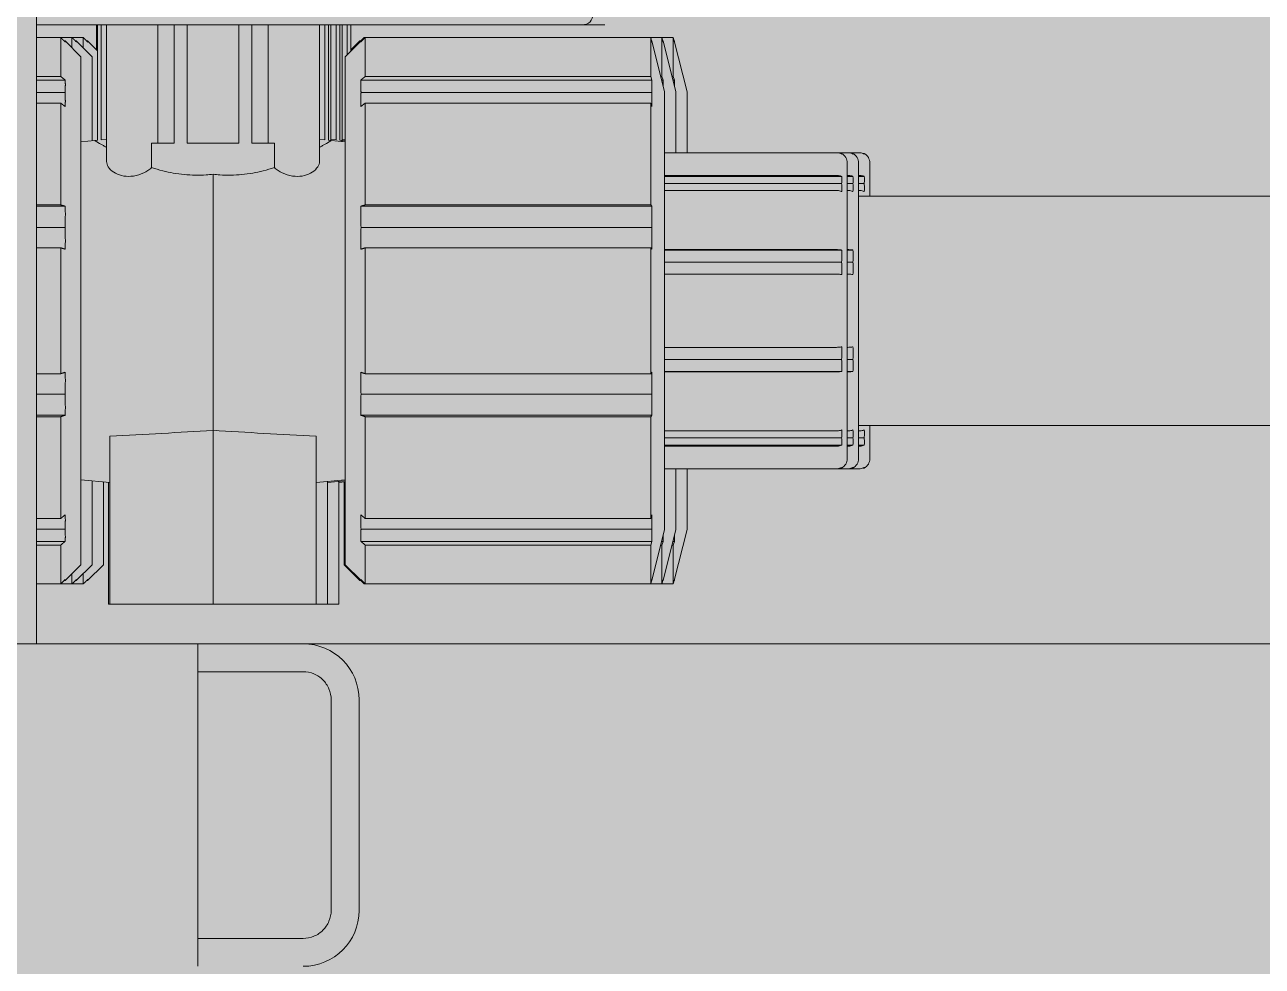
# Model space of a CAD drawing. Header units: centimetres. Extents: x 405564 to 502064, y 46284 to 60634.
# Drawn here: x 484836.31 to 484847.82, y 56693.11 to 56701.87 of the extents above; entities that cross this region are included whole.
import ezdxf

# ---------------------------------------------------------------- set-up
doc = ezdxf.new("R2010")
doc.units = ezdxf.units.CM
doc.layers.get('0').update_dxf_attribs({"color": 8, "lineweight": 9})
doc.layers.add('0-KRCN-MİMARİ-220526', color=8, linetype='Continuous', lineweight=9)
doc.layers.add('Visible (ISO)', color=8, linetype='Continuous', lineweight=18)
doc.layers.add('AS_NOT_MIMARI', color=8, linetype='Continuous')

# ---------------------------------------------------------------- blocks, each defined once
blk = doc.blocks.new('A$Cdfb98813')
h = blk.add_hatch()
h.set_pattern_fill('ANGLE', color=256, scale=0.3)
h.set_pattern_definition([(0, (182.2423, -979.0145), (0, 2.0955), [1.524, -0.5715]), (90, (182.2423, -979.0145), (-2.0955, 1e-16), [1.524, -0.5715])])
h.paths.add_polyline_path([(1918.018, 199.001), (1545.018, 199.001), (1545.018, 300), (1515.018, 300), (1515.018, 199.001), (238.979, 199.001), (238.979, -429.5), (238.979, -658.015), (1918.018, -658.015)])
h.paths.add_polyline_path([(268.979, -429.5), (268.979, 169.001), (1888.018, 169.001), (1888.018, -628.015), (268.979, -628.015), (268.979, -453.5)], flags=16)
h.paths.add_polyline_path([(1888.018, -429.5), (268.979, -429.5), (268.979, -459.5), (1888.018, -459.5)], flags=0)
h = blk.add_hatch()
h.set_pattern_fill('ANGLE', color=256)
h.set_pattern_definition([(0, (-483849.746, -58273.935), (0, 6.985), [5.08, -1.905]), (90, (-483849.746, -58273.935), (-6.985, 4e-16), [5.08, -1.905])])
h.paths.add_polyline_path([(425.139, -15.05), (800.139, -15.05), (800.139, -100), (900, -100), (900.139, -15.05), (1700, -15.05), (1700, -100), (1800, -100), (1800.139, -15.05), (2235.139, -15.05), (2235.139, -206), (425.139, -206.05)])
at = {"layer": 'Visible (ISO)'}
for p, q in [((986.675, -118.45), (986.675, -136.45)), ((991.289, -130.692), (986.675, -130.692)), ((987.231, -130.692), (987.231, -130.924)), ((987.242, -130.692), (987.242, -131.766)), ((987.276, -130.692), (987.276, -131.763)), ((987.326, -130.692), (987.326, -131.962)), ((987.803, -131.792), (987.803, -130.692)), ((987.956, -130.692), (987.956, -131.792)), ((988.076, -130.692), (988.076, -131.792)), ((988.556, -130.692), (988.556, -131.792)), ((988.676, -130.692), (988.676, -131.792)), ((988.829, -131.792), (988.829, -130.692)), ((989.306, -130.692), (989.306, -131.962)), ((989.355, -130.692), (989.355, -131.763)), ((989.389, -130.692), (989.389, -131.766)), ((989.411, -130.692), (989.411, -131.767)), ((989.46, -130.692), (989.46, -131.763)), ((989.494, -130.692), (989.494, -131.766)), ((989.516, -130.692), (989.516, -131.767)), ((989.565, -130.692), (989.565, -130.969)), ((989.599, -130.692), (989.599, -130.935)), ((991.289, -130.692), (991.692, -130.692)), ((991.752, -130.692), (991.692, -130.692)), ((991.752, -130.692), (991.797, -130.692)), ((991.752, -130.692), (991.752, -130.692)), ((991.857, -130.692), (991.797, -130.692)), ((991.857, -130.692), (991.902, -130.692)), ((991.857, -130.692), (991.857, -130.692)), ((991.962, -130.692), (991.902, -130.692)), ((991.962, -130.692), (991.962, -130.692)), ((986.675, -130.81), (986.899, -130.81)), ((986.899, -130.81), (987.004, -130.81)), ((986.899, -130.81), (986.899, -131.172)), ((986.939, -130.841), (986.93, -130.841)), ((987.086, -130.988), (986.939, -130.841)), ((987.004, -130.81), (987.109, -130.81)), ((987.004, -130.81), (987.004, -130.907)), ((987.044, -130.841), (987.035, -130.841)), ((987.191, -130.988), (987.044, -130.841)), ((987.109, -130.81), (987.109, -130.907)), ((987.148, -130.841), (987.14, -130.841)), ((987.242, -130.935), (987.148, -130.841)), ((989.546, -130.988), (989.693, -130.841)), ((989.599, -130.924), (989.682, -130.841)), ((989.682, -130.841), (989.691, -130.841)), ((989.693, -130.841), (989.702, -130.841)), ((989.732, -130.81), (989.721, -130.81)), ((989.721, -130.81), (989.721, -130.821)), ((992.387, -130.81), (989.732, -130.81)), ((989.732, -130.81), (989.732, -131.172)), ((992.492, -130.81), (992.387, -130.81)), ((992.387, -130.81), (992.398, -130.852)), ((992.387, -131.172), (992.387, -130.81)), ((992.395, -130.841), (992.397, -130.841)), ((992.516, -131.315), (992.397, -130.841)), ((992.597, -130.81), (992.492, -130.81)), ((992.492, -130.81), (992.503, -130.852)), ((992.492, -131.172), (992.492, -130.81)), ((992.5, -130.841), (992.502, -130.841)), ((992.621, -131.315), (992.502, -130.841)), ((992.597, -130.81), (992.608, -130.852)), ((992.597, -131.172), (992.597, -130.81)), ((992.605, -130.841), (992.607, -130.841)), ((992.726, -131.315), (992.607, -130.841)), ((987.086, -135.715), (987.086, -130.988)), ((987.191, -131.77), (987.191, -130.988)), ((989.546, -135.715), (989.546, -130.988)), ((986.899, -131.172), (986.675, -131.172)), ((986.675, -131.206), (986.941, -131.206)), ((992.398, -131.206), (989.691, -131.206)), ((989.732, -131.172), (992.387, -131.172)), ((992.398, -131.206), (992.387, -131.172)), ((992.48, -131.172), (992.492, -131.172)), ((992.503, -131.206), (992.488, -131.206)), ((992.503, -131.206), (992.492, -131.172)), ((992.585, -131.172), (992.597, -131.172)), ((992.608, -131.206), (992.593, -131.206)), ((992.608, -131.206), (992.597, -131.172)), ((986.939, -131.32), (986.675, -131.32)), ((989.693, -131.32), (992.397, -131.32)), ((992.516, -131.315), (992.516, -135.388)), ((992.621, -131.315), (992.621, -131.882)), ((992.726, -131.315), (992.726, -131.882)), ((986.675, -131.419), (986.899, -131.419)), ((986.899, -131.419), (986.899, -132.367)), ((992.387, -131.419), (989.732, -131.419)), ((989.732, -131.419), (989.732, -132.367)), ((992.387, -131.419), (992.398, -131.453)), ((992.387, -132.367), (992.387, -131.419)), ((987.086, -131.779), (987.216, -131.768)), ((987.242, -131.766), (987.216, -131.768)), ((987.326, -131.758), (987.276, -131.763)), ((987.956, -131.792), (987.745, -131.792)), ((987.745, -132.02), (987.745, -131.792)), ((988.076, -131.792), (988.556, -131.792)), ((988.676, -131.792), (988.887, -131.792)), ((988.887, -132.02), (988.887, -131.792)), ((989.306, -131.758), (989.355, -131.763)), ((989.389, -131.766), (989.416, -131.768)), ((989.411, -131.758), (989.46, -131.763)), ((989.546, -131.779), (989.416, -131.768)), ((989.494, -131.766), (989.521, -131.768)), ((989.516, -131.758), (989.546, -131.761)), ((989.546, -131.77), (989.521, -131.768)), ((992.516, -131.882), (994.116, -131.882)), ((994.116, -131.882), (994.221, -131.882)), ((994.163, -131.888), (994.152, -131.888)), ((994.221, -131.882), (994.326, -131.882)), ((994.268, -131.888), (994.257, -131.888)), ((994.373, -131.888), (994.362, -131.888)), ((994.216, -134.727), (994.216, -131.977)), ((994.321, -134.727), (994.321, -131.977)), ((994.426, -132.285), (994.426, -131.977)), ((988.316, -134.463), (988.316, -132.082)), ((994.116, -132.092), (992.516, -132.092)), ((994.164, -132.102), (992.516, -132.102)), ((994.221, -132.092), (994.216, -132.092)), ((994.269, -132.102), (994.216, -132.102)), ((994.326, -132.092), (994.321, -132.092)), ((994.374, -132.102), (994.321, -132.102)), ((994.163, -132.168), (992.516, -132.168)), ((992.516, -132.233), (994.116, -132.233)), ((994.268, -132.168), (994.216, -132.168)), ((994.216, -132.233), (994.221, -132.233)), ((994.373, -132.168), (994.321, -132.168)), ((994.321, -132.233), (994.326, -132.233)), ((986.899, -132.367), (986.675, -132.367)), ((986.675, -132.379), (986.941, -132.379)), ((992.398, -132.379), (989.691, -132.379)), ((989.732, -132.367), (992.387, -132.367)), ((992.398, -132.379), (992.387, -132.367)), ((1001.426, -132.285), (994.321, -132.285)), ((986.939, -132.576), (986.675, -132.576)), ((989.693, -132.576), (992.397, -132.576)), ((986.675, -132.766), (986.899, -132.766)), ((986.899, -132.766), (986.899, -133.937)), ((992.387, -132.766), (989.732, -132.766)), ((989.732, -132.766), (989.732, -133.937)), ((992.387, -132.766), (992.398, -132.779)), ((992.387, -133.937), (992.387, -132.766)), ((994.116, -132.783), (992.516, -132.783)), ((994.164, -132.787), (992.516, -132.787)), ((994.221, -132.783), (994.216, -132.783)), ((994.269, -132.787), (994.216, -132.787)), ((994.163, -132.899), (992.516, -132.899)), ((994.268, -132.899), (994.216, -132.899)), ((992.516, -133.011), (994.116, -133.011)), ((994.216, -133.011), (994.221, -133.011)), ((994.116, -133.692), (992.516, -133.692)), ((994.221, -133.692), (994.216, -133.692)), ((994.163, -133.804), (992.516, -133.804)), ((994.268, -133.804), (994.216, -133.804)), ((986.899, -133.937), (986.675, -133.937)), ((989.732, -133.937), (992.387, -133.937)), ((992.398, -133.924), (992.387, -133.937)), ((994.164, -133.916), (992.516, -133.916)), ((992.516, -133.92), (994.116, -133.92)), ((994.269, -133.916), (994.216, -133.916)), ((994.216, -133.92), (994.221, -133.92)), ((986.939, -134.127), (986.675, -134.127)), ((989.693, -134.127), (992.397, -134.127)), ((986.675, -134.324), (986.941, -134.324)), ((986.675, -134.337), (986.899, -134.337)), ((986.899, -134.337), (986.899, -135.284)), ((992.398, -134.324), (989.691, -134.324)), ((992.387, -134.337), (989.732, -134.337)), ((989.732, -134.337), (989.732, -135.284)), ((992.387, -134.337), (992.398, -134.324)), ((992.387, -135.284), (992.387, -134.337)), ((1001.426, -134.418), (994.321, -134.418)), ((994.426, -134.727), (994.426, -134.418)), ((987.356, -134.517), (987.356, -136.082)), ((988.316, -134.463), (988.316, -136.082)), ((989.276, -134.517), (989.276, -136.082)), ((994.116, -134.47), (992.516, -134.47)), ((994.163, -134.535), (992.516, -134.535)), ((994.221, -134.47), (994.216, -134.47)), ((994.268, -134.535), (994.216, -134.535)), ((994.326, -134.47), (994.321, -134.47)), ((994.373, -134.535), (994.321, -134.535)), ((994.164, -134.601), (992.516, -134.601)), ((992.516, -134.612), (994.116, -134.612)), ((994.269, -134.601), (994.216, -134.601)), ((994.216, -134.612), (994.221, -134.612)), ((994.374, -134.601), (994.321, -134.601)), ((994.321, -134.612), (994.326, -134.612)), ((994.116, -134.822), (992.516, -134.822)), ((992.621, -134.822), (992.621, -135.388)), ((992.726, -134.822), (992.726, -135.388)), ((994.221, -134.822), (994.116, -134.822)), ((994.163, -134.815), (994.152, -134.815)), ((994.326, -134.822), (994.221, -134.822)), ((994.268, -134.815), (994.257, -134.815)), ((994.373, -134.815), (994.362, -134.815)), ((987.086, -134.924), (987.356, -134.948)), ((987.191, -135.715), (987.191, -134.933)), ((987.296, -135.715), (987.296, -134.942)), ((987.296, -134.943), (987.345, -134.948)), ((987.345, -134.947), (987.345, -136.082)), ((989.546, -134.924), (989.276, -134.948)), ((989.546, -134.933), (989.381, -134.948)), ((989.381, -134.938), (989.381, -136.082)), ((989.486, -134.938), (989.486, -136.082)), ((989.546, -134.942), (989.486, -134.948)), ((989.535, -135.715), (989.535, -134.943)), ((992.398, -135.25), (992.387, -135.284)), ((986.899, -135.284), (986.675, -135.284)), ((989.732, -135.284), (992.387, -135.284)), ((986.939, -135.383), (986.675, -135.383)), ((989.693, -135.383), (992.397, -135.383)), ((992.516, -135.388), (992.397, -135.862)), ((992.621, -135.388), (992.502, -135.862)), ((992.726, -135.388), (992.607, -135.862)), ((986.675, -135.497), (986.941, -135.497)), ((986.675, -135.531), (986.899, -135.531)), ((986.899, -135.531), (986.899, -135.893)), ((992.398, -135.497), (989.691, -135.497)), ((992.387, -135.531), (989.732, -135.531)), ((989.732, -135.531), (989.732, -135.893)), ((992.387, -135.531), (992.398, -135.497)), ((992.387, -135.893), (992.387, -135.531)), ((992.492, -135.531), (992.48, -135.531)), ((992.503, -135.497), (992.488, -135.497)), ((992.492, -135.531), (992.503, -135.497)), ((992.492, -135.893), (992.492, -135.531)), ((992.597, -135.531), (992.585, -135.531)), ((992.608, -135.497), (992.593, -135.497)), ((992.597, -135.531), (992.608, -135.497)), ((992.597, -135.893), (992.597, -135.531)), ((987.086, -135.715), (986.939, -135.862)), ((987.191, -135.715), (987.044, -135.862)), ((987.296, -135.715), (987.148, -135.862)), ((989.535, -135.715), (989.682, -135.862)), ((989.546, -135.715), (989.693, -135.862)), ((987.004, -135.797), (987.004, -135.893)), ((987.109, -135.797), (987.109, -135.893)), ((986.899, -135.893), (986.675, -135.893)), ((987.004, -135.893), (986.899, -135.893)), ((986.939, -135.862), (986.93, -135.862)), ((987.109, -135.893), (987.004, -135.893)), ((987.044, -135.862), (987.035, -135.862)), ((987.148, -135.862), (987.14, -135.862)), ((989.682, -135.862), (989.691, -135.862)), ((989.693, -135.862), (989.702, -135.862)), ((989.721, -135.882), (989.721, -135.893)), ((989.721, -135.893), (989.732, -135.893)), ((989.732, -135.893), (992.387, -135.893)), ((992.398, -135.851), (992.387, -135.893)), ((992.387, -135.893), (992.492, -135.893)), ((992.395, -135.862), (992.397, -135.862)), ((992.503, -135.851), (992.492, -135.893)), ((992.492, -135.893), (992.597, -135.893)), ((992.5, -135.862), (992.502, -135.862)), ((992.608, -135.851), (992.597, -135.893)), ((992.605, -135.862), (992.607, -135.862)), ((987.356, -136.082), (987.345, -136.082)), ((988.316, -136.082), (987.356, -136.082)), ((988.316, -136.082), (989.276, -136.082)), ((989.276, -136.082), (989.381, -136.082)), ((989.381, -136.082), (989.486, -136.082)), ((988.175, -136.45), (934.195, -136.45)), ((988.175, -136.97), (988.175, -136.45)), ((989.155, -136.45), (988.175, -136.45)), ((989.155, -136.45), (1151.675, -136.45)), ((989.155, -136.71), (988.175, -136.71)), ((988.175, -136.97), (988.175, -138.93)), ((989.415, -138.93), (989.415, -136.97)), ((989.675, -138.93), (989.675, -136.97)), ((988.175, -139.45), (988.175, -138.93)), ((988.175, -139.19), (989.155, -139.19))]:
    blk.add_line(p, q, dxfattribs=at)
for centre, radius, start, end in [((991.752, -130.592), 0.1, 270, 0), ((994.116, -131.977), 0.1, 0, 61.9169), ((994.221, -131.977), 0.1, 0, 61.9169), ((994.326, -131.977), 0.1, 0, 61.9169), ((994.116, -134.727), 0.1, 298.0831, 0), ((994.221, -134.727), 0.1, 298.0831, 0), ((994.326, -134.727), 0.1, 298.0831, 0), ((989.155, -136.97), 0.52, 0, 90), ((989.155, -138.93), 0.52, 270, 0)]:
    blk.add_arc(centre, radius, start, end, dxfattribs=at)
for centre, major_axis, ratio, start_param, end_param in [((985.107, -133.352), (7.936, 0), 0.153091, 4.99962, 5.128566), ((991.524, -133.352), (-7.936, 0), 0.153091, 1.154619, 1.283565), ((982.362, -135.3), (10.036, 0), 0.629301, 6.270099, 6.291053)]:
    blk.add_ellipse(centre, major_axis=major_axis, ratio=ratio, start_param=start_param, end_param=end_param, dxfattribs=at)
for points, weights in [([(986.899, -130.81), (986.92, -130.831), (986.941, -130.852)], [1.02199171203, 1.0207070589, 1.01935490038]), ([(986.941, -130.852), (986.944, -130.846), (986.939, -130.841)], [1.5597989968, 1.56082836341, 1.55911680131]), ([(987.004, -130.81), (987.025, -130.831), (987.046, -130.852)], [1.02199171203, 1.0207070589, 1.01935490038]), ([(987.046, -130.852), (987.049, -130.846), (987.044, -130.841)], [1.5597989968, 1.56082836341, 1.55911680131]), ([(987.109, -130.81), (987.13, -130.831), (987.151, -130.852)], [1.02199171203, 1.0207070589, 1.01935490039]), ([(987.151, -130.852), (987.154, -130.846), (987.148, -130.841)], [1.5597989968, 1.56082836341, 1.55911680131]), ([(989.68, -130.852), (989.676, -130.846), (989.682, -130.841)], [1.5597989968, 1.56082836341, 1.55911680131]), ([(989.721, -130.81), (989.7, -130.831), (989.68, -130.852)], [1.02199171205, 1.02070705892, 1.0193549004]), ([(989.691, -130.852), (989.687, -130.846), (989.693, -130.841)], [1.5597989968, 1.56082836341, 1.55911680131]), ([(989.732, -130.81), (989.711, -130.831), (989.691, -130.852)], [1.02199171203, 1.0207070589, 1.01935490038]), ([(992.397, -130.841), (992.398, -130.846), (992.398, -130.852)], [3.23888053736, 3.24243610496, 3.24029771772]), ([(992.502, -130.841), (992.503, -130.846), (992.503, -130.852)], [3.23888053736, 3.24243610496, 3.24029771772]), ([(992.607, -130.841), (992.608, -130.846), (992.608, -130.852)], [3.23888053736, 3.24243610496, 3.24029771772]), ([(986.899, -131.172), (986.92, -131.189), (986.941, -131.206)], [1.02199171203, 1.02070705891, 1.01935490039]), ([(986.941, -131.206), (986.944, -131.263), (986.939, -131.32)], [1.55979899676, 1.56082836338, 1.5591168013]), ([(989.691, -131.206), (989.687, -131.263), (989.693, -131.32)], [1.55979899676, 1.56082836338, 1.5591168013]), ([(989.732, -131.172), (989.711, -131.189), (989.691, -131.206)], [1.02199171203, 1.0207070589, 1.01935490039]), ([(992.398, -131.206), (992.398, -131.263), (992.397, -131.32)], [3.23952660416, 3.24166448254, 3.23810976111]), ([(992.503, -131.206), (992.503, -131.235), (992.503, -131.264)], [3.23952660415, 3.24061321596, 3.24022923136]), ([(992.608, -131.206), (992.608, -131.235), (992.608, -131.264)], [3.23952660415, 3.24061321596, 3.24022923136]), ([(986.941, -131.453), (986.944, -131.387), (986.939, -131.32)], [1.5597989968, 1.56082836341, 1.55911680131]), ([(989.691, -131.453), (989.687, -131.387), (989.693, -131.32)], [1.5597989968, 1.56082836341, 1.55911680131]), ([(992.397, -131.32), (992.398, -131.387), (992.398, -131.453)], [3.23888053736, 3.24243610496, 3.24029771772]), ([(986.899, -131.419), (986.92, -131.436), (986.941, -131.453)], [1.02199171204, 1.02070705891, 1.01935490039]), ([(989.732, -131.419), (989.711, -131.436), (989.691, -131.453)], [1.02199171204, 1.02070705891, 1.01935490039]), ([(986.899, -132.367), (986.92, -132.373), (986.941, -132.379)], [1.02199171201, 1.02070705889, 1.01935490037]), ([(986.941, -132.379), (986.944, -132.478), (986.939, -132.576)], [1.55979899676, 1.56082836338, 1.5591168013]), ([(989.691, -132.379), (989.687, -132.478), (989.693, -132.576)], [1.55979899676, 1.56082836338, 1.5591168013]), ([(989.732, -132.367), (989.711, -132.373), (989.691, -132.379)], [1.02199171203, 1.0207070589, 1.01935490039]), ([(992.398, -132.379), (992.398, -132.478), (992.397, -132.576)], [3.23952660415, 3.24166448254, 3.23810976111]), ([(986.941, -132.779), (986.944, -132.677), (986.939, -132.576)], [1.5597989968, 1.56082836341, 1.55911680131]), ([(989.691, -132.779), (989.687, -132.677), (989.693, -132.576)], [1.5597989968, 1.56082836341, 1.55911680131]), ([(992.397, -132.576), (992.398, -132.677), (992.398, -132.779)], [3.23888053736, 3.24243610496, 3.24029771772]), ([(986.899, -132.766), (986.92, -132.773), (986.941, -132.779)], [1.02199171202, 1.02070705889, 1.01935490038]), ([(989.732, -132.766), (989.711, -132.773), (989.691, -132.779)], [1.02199171202, 1.02070705889, 1.01935490037]), ([(986.899, -133.937), (986.92, -133.931), (986.941, -133.924)], [1.02199171204, 1.02070705891, 1.0193549004]), ([(986.941, -133.924), (986.944, -134.026), (986.939, -134.127)], [1.55979899676, 1.56082836338, 1.5591168013]), ([(989.691, -133.924), (989.687, -134.026), (989.693, -134.127)], [1.55979899676, 1.56082836338, 1.5591168013]), ([(989.732, -133.937), (989.711, -133.931), (989.691, -133.924)], [1.021991712, 1.02070705888, 1.01935490037]), ([(992.398, -133.924), (992.398, -134.026), (992.397, -134.127)], [3.23952660415, 3.24166448254, 3.23810976111]), ([(986.941, -134.324), (986.944, -134.226), (986.939, -134.127)], [1.5597989968, 1.56082836341, 1.55911680131]), ([(989.691, -134.324), (989.687, -134.226), (989.693, -134.127)], [1.5597989968, 1.56082836341, 1.55911680131]), ([(992.397, -134.127), (992.398, -134.226), (992.398, -134.324)], [3.23888053736, 3.24243610496, 3.24029771772]), ([(986.899, -134.337), (986.92, -134.33), (986.941, -134.324)], [1.02199171204, 1.02070705891, 1.0193549004]), ([(989.732, -134.337), (989.711, -134.33), (989.691, -134.324)], [1.02199171205, 1.02070705892, 1.0193549004]), ([(986.899, -135.284), (986.92, -135.267), (986.941, -135.25)], [1.02199171203, 1.0207070589, 1.01935490038]), ([(986.941, -135.25), (986.944, -135.317), (986.939, -135.383)], [1.55969605482, 1.5607253535, 1.55901390437]), ([(989.691, -135.25), (989.687, -135.317), (989.693, -135.383)], [1.55969605482, 1.5607253535, 1.55901390437]), ([(989.732, -135.284), (989.711, -135.267), (989.691, -135.25)], [1.02199171201, 1.02070705888, 1.01935490037]), ([(986.941, -135.497), (986.944, -135.44), (986.939, -135.383)], [1.5597989968, 1.56082836341, 1.55911680131]), ([(989.691, -135.497), (989.687, -135.44), (989.693, -135.383)], [1.5597989968, 1.56082836341, 1.55911680131]), ([(992.397, -135.383), (992.398, -135.44), (992.398, -135.497)], [3.23888053736, 3.24243610496, 3.24029771772]), ([(992.503, -135.439), (992.503, -135.468), (992.503, -135.497)], [3.24100051215, 3.24138458815, 3.24029771772]), ([(992.608, -135.439), (992.608, -135.468), (992.608, -135.497)], [3.24100051215, 3.24138458815, 3.24029771772]), ([(986.899, -135.531), (986.92, -135.514), (986.941, -135.497)], [1.02199171204, 1.02070705891, 1.01935490039]), ([(989.732, -135.531), (989.711, -135.514), (989.691, -135.497)], [1.02199171203, 1.0207070589, 1.01935490038]), ([(986.899, -135.893), (986.92, -135.872), (986.941, -135.851)], [1.021991712, 1.02070705888, 1.01935490036]), ([(986.941, -135.851), (986.944, -135.857), (986.939, -135.862)], [1.55979899676, 1.56082836338, 1.5591168013]), ([(987.004, -135.893), (987.025, -135.872), (987.046, -135.851)], [1.02199171202, 1.02070705889, 1.01935490038]), ([(987.046, -135.851), (987.049, -135.857), (987.044, -135.862)], [1.55979899676, 1.56082836338, 1.5591168013]), ([(987.109, -135.893), (987.13, -135.872), (987.151, -135.851)], [1.02199171204, 1.02070705892, 1.0193549004]), ([(987.151, -135.851), (987.154, -135.857), (987.148, -135.862)], [1.55979899676, 1.56082836338, 1.5591168013]), ([(989.68, -135.851), (989.676, -135.857), (989.682, -135.862)], [1.55979899676, 1.56082836338, 1.5591168013]), ([(989.721, -135.893), (989.7, -135.872), (989.68, -135.851)], [1.02199171202, 1.02070705889, 1.01935490038]), ([(989.691, -135.851), (989.687, -135.857), (989.693, -135.862)], [1.55979899676, 1.56082836338, 1.5591168013]), ([(989.732, -135.893), (989.711, -135.872), (989.691, -135.851)], [1.02199171201, 1.02070705888, 1.01935490037]), ([(992.398, -135.851), (992.398, -135.857), (992.397, -135.862)], [3.23952660416, 3.24166448254, 3.23810976111]), ([(992.503, -135.851), (992.503, -135.857), (992.502, -135.862)], [3.23952660416, 3.24166448254, 3.23810976111]), ([(992.608, -135.851), (992.608, -135.857), (992.607, -135.862)], [3.23952660415, 3.24166448254, 3.23810976111])]:
    blk.add_rational_spline(points, weights, degree=2, dxfattribs=at)
for points, knots in [([(987.326, -131.832), (987.315, -131.826), (987.305, -131.821), (987.243, -131.785), (987.216, -131.768), (987.216, -131.768)], [1.1590686, 1.1590686, 1.1590686, 1.1590686, 1.2291571, 1.2291571, 1.6409183, 1.6409183, 1.6409183, 1.6409183]), ([(989.306, -131.832), (989.316, -131.826), (989.326, -131.821), (989.388, -131.785), (989.416, -131.768), (989.416, -131.768)], [-2.1227679, -2.1227679, -2.1227679, -2.1227679, -2.0526795, -2.0526795, -1.6409183, -1.6409183, -1.6409183, -1.6409183]), ([(994.164, -131.894), (994.161, -131.892), (994.157, -131.891), (994.143, -131.884), (994.128, -131.882), (994.116, -131.882)], [0.54557409, 0.54557409, 0.54557409, 0.54557409, 0.55654158, 0.55654158, 0.59352463, 0.59352463, 0.59352463, 0.59352463]), ([(994.164, -131.894), (994.165, -131.893), (994.166, -131.892), (994.166, -131.891), (994.165, -131.89), (994.163, -131.888)], [0.3542386, 0.3542386, 0.3542386, 0.3542386, 0.4024589, 0.4024589, 0.4682307, 0.4682307, 0.4682307, 0.4682307]), ([(994.269, -131.894), (994.266, -131.892), (994.262, -131.891), (994.247, -131.884), (994.233, -131.882), (994.221, -131.882)], [0.54557409, 0.54557409, 0.54557409, 0.54557409, 0.55654158, 0.55654158, 0.59352463, 0.59352463, 0.59352463, 0.59352463]), ([(994.269, -131.894), (994.27, -131.893), (994.271, -131.892), (994.271, -131.891), (994.27, -131.89), (994.268, -131.888)], [0.3542386, 0.3542386, 0.3542386, 0.3542386, 0.4024589, 0.4024589, 0.4682307, 0.4682307, 0.4682307, 0.4682307]), ([(994.374, -131.894), (994.371, -131.892), (994.367, -131.891), (994.352, -131.884), (994.338, -131.882), (994.326, -131.882)], [0.54557409, 0.54557409, 0.54557409, 0.54557409, 0.55654158, 0.55654158, 0.59352463, 0.59352463, 0.59352463, 0.59352463]), ([(994.374, -131.894), (994.375, -131.893), (994.376, -131.892), (994.376, -131.891), (994.375, -131.89), (994.373, -131.888)], [0.3542386, 0.3542386, 0.3542386, 0.3542386, 0.4024589, 0.4024589, 0.4682307, 0.4682307, 0.4682307, 0.4682307]), ([(987.326, -131.962), (987.326, -131.978), (987.331, -131.995), (987.353, -132.031), (987.371, -132.049), (987.413, -132.075), (987.437, -132.087), (987.492, -132.101), (987.523, -132.103), (987.552, -132.101), (987.585, -132.099), (987.619, -132.091), (987.679, -132.067), (987.706, -132.051), (987.733, -132.03), (987.739, -132.025), (987.745, -132.02)], [1.1825316, 1.1825316, 1.1825316, 1.1825316, 1.2777219, 1.2777219, 1.3844383, 1.3844383, 1.4732154, 1.4732154, 1.5619924, 1.5619924, 1.5619924, 1.6601388, 1.6601388, 1.7582851, 1.7582851, 1.7866778, 1.7866778, 1.7866778, 1.7866778]), ([(988.316, -132.082), (988.295, -132.084), (988.274, -132.086), (988.253, -132.088), (988.185, -132.092), (988.116, -132.091), (987.979, -132.078), (987.913, -132.066), (987.813, -132.041), (987.778, -132.031), (987.745, -132.02)], [-0.0630724, -0.0630724, -0.0630724, -0.0630724, 0, 0, 0, 0.204349, 0.204349, 0.4086979, 0.4086979, 0.5247556, 0.5247556, 0.5247556, 0.5247556]), ([(988.316, -132.082), (988.337, -132.084), (988.358, -132.086), (988.447, -132.092), (988.516, -132.091), (988.652, -132.078), (988.719, -132.066), (988.818, -132.041), (988.853, -132.031), (988.887, -132.02)], [-3.344909, -3.344909, -3.344909, -3.344909, -3.2818365, -3.2818365, -3.0774876, -3.0774876, -2.8731386, -2.8731386, -2.757081, -2.757081, -2.757081, -2.757081]), ([(989.306, -131.962), (989.306, -131.978), (989.301, -131.995), (989.278, -132.031), (989.26, -132.049), (989.219, -132.075), (989.194, -132.087), (989.139, -132.101), (989.108, -132.103), (989.046, -132.099), (989.013, -132.091), (988.952, -132.067), (988.926, -132.051), (988.898, -132.03), (988.892, -132.025), (988.887, -132.02)], [-1.1691508, -1.1691508, -1.1691508, -1.1691508, -1.0739604, -1.0739604, -0.967244, -0.967244, -0.878467, -0.878467, -0.7896899, -0.7896899, -0.6915436, -0.6915436, -0.5933972, -0.5933972, -0.5650046, -0.5650046, -0.5650046, -0.5650046]), ([(994.116, -132.092), (994.128, -132.092), (994.143, -132.094), (994.157, -132.099), (994.161, -132.1), (994.164, -132.102)], [0, 0, 0, 0, 0.03698305, 0.03698305, 0.04795054, 0.04795054, 0.04795054, 0.04795054]), ([(994.163, -132.168), (994.165, -132.155), (994.166, -132.142), (994.166, -132.121), (994.165, -132.111), (994.164, -132.102)], [0.3366871, 0.3366871, 0.3366871, 0.3366871, 0.4024589, 0.4024589, 0.4506792, 0.4506792, 0.4506792, 0.4506792]), ([(994.221, -132.092), (994.233, -132.092), (994.247, -132.094), (994.262, -132.099), (994.266, -132.1), (994.269, -132.102)], [0, 0, 0, 0, 0.03698305, 0.03698305, 0.04795054, 0.04795054, 0.04795054, 0.04795054]), ([(994.268, -132.168), (994.27, -132.155), (994.271, -132.142), (994.271, -132.121), (994.27, -132.111), (994.269, -132.102)], [0.3366871, 0.3366871, 0.3366871, 0.3366871, 0.4024589, 0.4024589, 0.4506792, 0.4506792, 0.4506792, 0.4506792]), ([(994.326, -132.092), (994.338, -132.092), (994.352, -132.094), (994.367, -132.099), (994.371, -132.1), (994.374, -132.102)], [0, 0, 0, 0, 0.03698305, 0.03698305, 0.04795054, 0.04795054, 0.04795054, 0.04795054]), ([(994.373, -132.168), (994.375, -132.155), (994.376, -132.142), (994.376, -132.121), (994.375, -132.111), (994.374, -132.102)], [0.3366871, 0.3366871, 0.3366871, 0.3366871, 0.4024589, 0.4024589, 0.4506792, 0.4506792, 0.4506792, 0.4506792]), ([(994.164, -132.243), (994.161, -132.242), (994.157, -132.24), (994.143, -132.235), (994.128, -132.233), (994.116, -132.233)], [0.54557287, 0.54557287, 0.54557287, 0.54557287, 0.55650825, 0.55650825, 0.59352464, 0.59352464, 0.59352464, 0.59352464]), ([(994.164, -132.243), (994.165, -132.232), (994.166, -132.221), (994.166, -132.198), (994.165, -132.183), (994.163, -132.168)], [0.3542386, 0.3542386, 0.3542386, 0.3542386, 0.4024589, 0.4024589, 0.4682307, 0.4682307, 0.4682307, 0.4682307]), ([(994.269, -132.243), (994.266, -132.242), (994.262, -132.24), (994.248, -132.235), (994.233, -132.233), (994.221, -132.233)], [0.54557287, 0.54557287, 0.54557287, 0.54557287, 0.55650825, 0.55650825, 0.59352464, 0.59352464, 0.59352464, 0.59352464]), ([(994.269, -132.243), (994.27, -132.232), (994.271, -132.221), (994.271, -132.198), (994.27, -132.183), (994.268, -132.168)], [0.3542386, 0.3542386, 0.3542386, 0.3542386, 0.4024589, 0.4024589, 0.4682307, 0.4682307, 0.4682307, 0.4682307]), ([(994.374, -132.243), (994.371, -132.242), (994.367, -132.24), (994.352, -132.235), (994.338, -132.233), (994.326, -132.233)], [0.54557287, 0.54557287, 0.54557287, 0.54557287, 0.55650825, 0.55650825, 0.59352464, 0.59352464, 0.59352464, 0.59352464]), ([(994.374, -132.243), (994.375, -132.232), (994.376, -132.221), (994.376, -132.198), (994.375, -132.183), (994.373, -132.168)], [0.3542386, 0.3542386, 0.3542386, 0.3542386, 0.4024589, 0.4024589, 0.4682307, 0.4682307, 0.4682307, 0.4682307]), ([(994.116, -132.783), (994.128, -132.783), (994.143, -132.784), (994.157, -132.786), (994.161, -132.787), (994.164, -132.787)], [0, 0, 0, 0, 0.03698305, 0.03698305, 0.04795054, 0.04795054, 0.04795054, 0.04795054]), ([(994.163, -132.899), (994.165, -132.877), (994.166, -132.855), (994.166, -132.819), (994.165, -132.803), (994.164, -132.787)], [0.3366871, 0.3366871, 0.3366871, 0.3366871, 0.4024589, 0.4024589, 0.4506792, 0.4506792, 0.4506792, 0.4506792]), ([(994.221, -132.783), (994.233, -132.783), (994.247, -132.784), (994.262, -132.786), (994.266, -132.787), (994.269, -132.787)], [0, 0, 0, 0, 0.03698305, 0.03698305, 0.04795054, 0.04795054, 0.04795054, 0.04795054]), ([(994.268, -132.899), (994.27, -132.877), (994.271, -132.855), (994.271, -132.819), (994.27, -132.803), (994.269, -132.787)], [0.3366871, 0.3366871, 0.3366871, 0.3366871, 0.4024589, 0.4024589, 0.4506792, 0.4506792, 0.4506792, 0.4506792]), ([(994.164, -133.015), (994.165, -132.999), (994.166, -132.982), (994.166, -132.945), (994.165, -132.922), (994.163, -132.899)], [0.3542386, 0.3542386, 0.3542386, 0.3542386, 0.4024589, 0.4024589, 0.4682307, 0.4682307, 0.4682307, 0.4682307]), ([(994.269, -133.015), (994.27, -132.999), (994.271, -132.982), (994.271, -132.945), (994.27, -132.922), (994.268, -132.899)], [0.3542386, 0.3542386, 0.3542386, 0.3542386, 0.4024589, 0.4024589, 0.4682307, 0.4682307, 0.4682307, 0.4682307]), ([(994.164, -133.015), (994.161, -133.015), (994.157, -133.014), (994.143, -133.012), (994.128, -133.011), (994.116, -133.011)], [0.54557409, 0.54557409, 0.54557409, 0.54557409, 0.55654158, 0.55654158, 0.59352463, 0.59352463, 0.59352463, 0.59352463]), ([(994.269, -133.015), (994.266, -133.015), (994.262, -133.014), (994.247, -133.012), (994.233, -133.011), (994.221, -133.011)], [0.54557409, 0.54557409, 0.54557409, 0.54557409, 0.55654158, 0.55654158, 0.59352463, 0.59352463, 0.59352463, 0.59352463]), ([(994.116, -133.692), (994.128, -133.692), (994.143, -133.691), (994.157, -133.689), (994.161, -133.688), (994.164, -133.688)], [0, 0, 0, 0, 0.03698305, 0.03698305, 0.04795054, 0.04795054, 0.04795054, 0.04795054]), ([(994.163, -133.804), (994.165, -133.781), (994.166, -133.758), (994.166, -133.721), (994.165, -133.705), (994.164, -133.688)], [0.3366871, 0.3366871, 0.3366871, 0.3366871, 0.4024589, 0.4024589, 0.4506792, 0.4506792, 0.4506792, 0.4506792]), ([(994.221, -133.692), (994.233, -133.692), (994.247, -133.691), (994.262, -133.689), (994.266, -133.688), (994.269, -133.688)], [0, 0, 0, 0, 0.03698305, 0.03698305, 0.04795054, 0.04795054, 0.04795054, 0.04795054]), ([(994.268, -133.804), (994.27, -133.781), (994.271, -133.758), (994.271, -133.721), (994.27, -133.705), (994.269, -133.688)], [0.3366871, 0.3366871, 0.3366871, 0.3366871, 0.4024589, 0.4024589, 0.4506792, 0.4506792, 0.4506792, 0.4506792]), ([(994.164, -133.916), (994.165, -133.9), (994.166, -133.884), (994.166, -133.848), (994.165, -133.826), (994.163, -133.804)], [0.3542386, 0.3542386, 0.3542386, 0.3542386, 0.4024589, 0.4024589, 0.4682307, 0.4682307, 0.4682307, 0.4682307]), ([(994.269, -133.916), (994.27, -133.9), (994.271, -133.884), (994.271, -133.848), (994.27, -133.826), (994.268, -133.804)], [0.3542386, 0.3542386, 0.3542386, 0.3542386, 0.4024589, 0.4024589, 0.4682307, 0.4682307, 0.4682307, 0.4682307]), ([(994.164, -133.916), (994.161, -133.917), (994.157, -133.917), (994.143, -133.919), (994.128, -133.92), (994.116, -133.92)], [0.54557286, 0.54557286, 0.54557286, 0.54557286, 0.55650825, 0.55650825, 0.59352463, 0.59352463, 0.59352463, 0.59352463]), ([(994.269, -133.916), (994.266, -133.917), (994.262, -133.917), (994.248, -133.919), (994.233, -133.92), (994.221, -133.92)], [0.54557286, 0.54557286, 0.54557286, 0.54557286, 0.55650825, 0.55650825, 0.59352463, 0.59352463, 0.59352463, 0.59352463]), ([(994.116, -134.47), (994.128, -134.47), (994.143, -134.468), (994.157, -134.463), (994.161, -134.462), (994.164, -134.46)], [0, 0, 0, 0, 0.03698305, 0.03698305, 0.04795054, 0.04795054, 0.04795054, 0.04795054]), ([(994.163, -134.535), (994.165, -134.52), (994.166, -134.506), (994.166, -134.482), (994.165, -134.471), (994.164, -134.46)], [0.3366871, 0.3366871, 0.3366871, 0.3366871, 0.4024589, 0.4024589, 0.4506792, 0.4506792, 0.4506792, 0.4506792]), ([(994.164, -134.601), (994.165, -134.592), (994.166, -134.582), (994.166, -134.562), (994.165, -134.548), (994.163, -134.535)], [0.3542386, 0.3542386, 0.3542386, 0.3542386, 0.4024589, 0.4024589, 0.4682307, 0.4682307, 0.4682307, 0.4682307]), ([(994.221, -134.47), (994.233, -134.47), (994.247, -134.468), (994.262, -134.463), (994.266, -134.462), (994.269, -134.46)], [0, 0, 0, 0, 0.03698305, 0.03698305, 0.04795054, 0.04795054, 0.04795054, 0.04795054]), ([(994.268, -134.535), (994.27, -134.52), (994.271, -134.506), (994.271, -134.482), (994.27, -134.471), (994.269, -134.46)], [0.3366871, 0.3366871, 0.3366871, 0.3366871, 0.4024589, 0.4024589, 0.4506792, 0.4506792, 0.4506792, 0.4506792]), ([(994.269, -134.601), (994.27, -134.592), (994.271, -134.582), (994.271, -134.562), (994.27, -134.548), (994.268, -134.535)], [0.3542386, 0.3542386, 0.3542386, 0.3542386, 0.4024589, 0.4024589, 0.4682307, 0.4682307, 0.4682307, 0.4682307]), ([(994.326, -134.47), (994.338, -134.47), (994.352, -134.468), (994.367, -134.463), (994.371, -134.462), (994.374, -134.46)], [0, 0, 0, 0, 0.03698305, 0.03698305, 0.04795054, 0.04795054, 0.04795054, 0.04795054]), ([(994.373, -134.535), (994.375, -134.52), (994.376, -134.506), (994.376, -134.482), (994.375, -134.471), (994.374, -134.46)], [0.3366871, 0.3366871, 0.3366871, 0.3366871, 0.4024589, 0.4024589, 0.4506792, 0.4506792, 0.4506792, 0.4506792]), ([(994.374, -134.601), (994.375, -134.592), (994.376, -134.582), (994.376, -134.562), (994.375, -134.548), (994.373, -134.535)], [0.3542386, 0.3542386, 0.3542386, 0.3542386, 0.4024589, 0.4024589, 0.4682307, 0.4682307, 0.4682307, 0.4682307]), ([(994.164, -134.601), (994.161, -134.603), (994.157, -134.604), (994.143, -134.609), (994.128, -134.612), (994.116, -134.612)], [0.54557409, 0.54557409, 0.54557409, 0.54557409, 0.55654158, 0.55654158, 0.59352463, 0.59352463, 0.59352463, 0.59352463]), ([(994.269, -134.601), (994.266, -134.603), (994.262, -134.604), (994.247, -134.609), (994.233, -134.612), (994.221, -134.612)], [0.54557409, 0.54557409, 0.54557409, 0.54557409, 0.55654158, 0.55654158, 0.59352463, 0.59352463, 0.59352463, 0.59352463]), ([(994.374, -134.601), (994.371, -134.603), (994.367, -134.604), (994.352, -134.609), (994.338, -134.612), (994.326, -134.612)], [0.54557409, 0.54557409, 0.54557409, 0.54557409, 0.55654158, 0.55654158, 0.59352463, 0.59352463, 0.59352463, 0.59352463]), ([(994.116, -134.822), (994.128, -134.822), (994.143, -134.819), (994.157, -134.813), (994.161, -134.811), (994.164, -134.809)], [0, 0, 0, 0, 0.03698305, 0.03698305, 0.04795054, 0.04795054, 0.04795054, 0.04795054]), ([(994.163, -134.815), (994.165, -134.814), (994.166, -134.813), (994.166, -134.811), (994.165, -134.81), (994.164, -134.809)], [0.3366871, 0.3366871, 0.3366871, 0.3366871, 0.4024589, 0.4024589, 0.4506792, 0.4506792, 0.4506792, 0.4506792]), ([(994.221, -134.822), (994.233, -134.822), (994.247, -134.819), (994.262, -134.813), (994.266, -134.811), (994.269, -134.809)], [0, 0, 0, 0, 0.03698305, 0.03698305, 0.04795054, 0.04795054, 0.04795054, 0.04795054]), ([(994.268, -134.815), (994.27, -134.814), (994.271, -134.813), (994.271, -134.811), (994.27, -134.81), (994.269, -134.809)], [0.3366871, 0.3366871, 0.3366871, 0.3366871, 0.4024589, 0.4024589, 0.4506792, 0.4506792, 0.4506792, 0.4506792]), ([(994.326, -134.822), (994.338, -134.822), (994.352, -134.819), (994.367, -134.813), (994.371, -134.811), (994.374, -134.809)], [0, 0, 0, 0, 0.03698305, 0.03698305, 0.04795054, 0.04795054, 0.04795054, 0.04795054]), ([(994.373, -134.815), (994.375, -134.814), (994.376, -134.813), (994.376, -134.811), (994.375, -134.81), (994.374, -134.809)], [0.3366871, 0.3366871, 0.3366871, 0.3366871, 0.4024589, 0.4024589, 0.4506792, 0.4506792, 0.4506792, 0.4506792]), ([(989.415, -136.97), (989.415, -136.937), (989.408, -136.902), (989.381, -136.838), (989.361, -136.809), (989.316, -136.763), (989.287, -136.743), (989.223, -136.717), (989.188, -136.71), (989.155, -136.71)], [-0.3997662, -0.3997662, -0.3997662, -0.3997662, -0.299961, -0.299961, -0.2001559, -0.2001559, -0.100078, -0.100078, 0, 0, 0, 0]), ([(989.155, -139.19), (989.188, -139.19), (989.223, -139.183), (989.287, -139.157), (989.316, -139.137), (989.361, -139.091), (989.381, -139.062), (989.408, -138.998), (989.415, -138.963), (989.415, -138.93)], [0.7995323, 0.7995323, 0.7995323, 0.7995323, 0.8996103, 0.8996103, 0.9996883, 0.9996883, 1.0994934, 1.0994934, 1.1992985, 1.1992985, 1.1992985, 1.1992985])]:
    blk.add_open_spline(points, degree=3, knots=knots, dxfattribs=at)
blk.add_open_spline([(989.507, -131.776), (989.516, -131.771), (989.521, -131.768), (989.521, -131.768)], degree=3, dxfattribs=at)
blk = doc.blocks.new('A$C6A10306C')
at = {"layer": 'AS_NOT_MIMARI'}
blk.add_blockref('A$Cdfb98813', (13285.68, -3801.454), dxfattribs=at)

msp = doc.modelspace()

# ---------------------------------------------------------------- block references
at = {"layer": '0-KRCN-MİMARİ-220526'}
msp.add_blockref('A$C6A10306C', (470564.066, 60634.016), dxfattribs=at)

doc.saveas('drawing.dxf')
